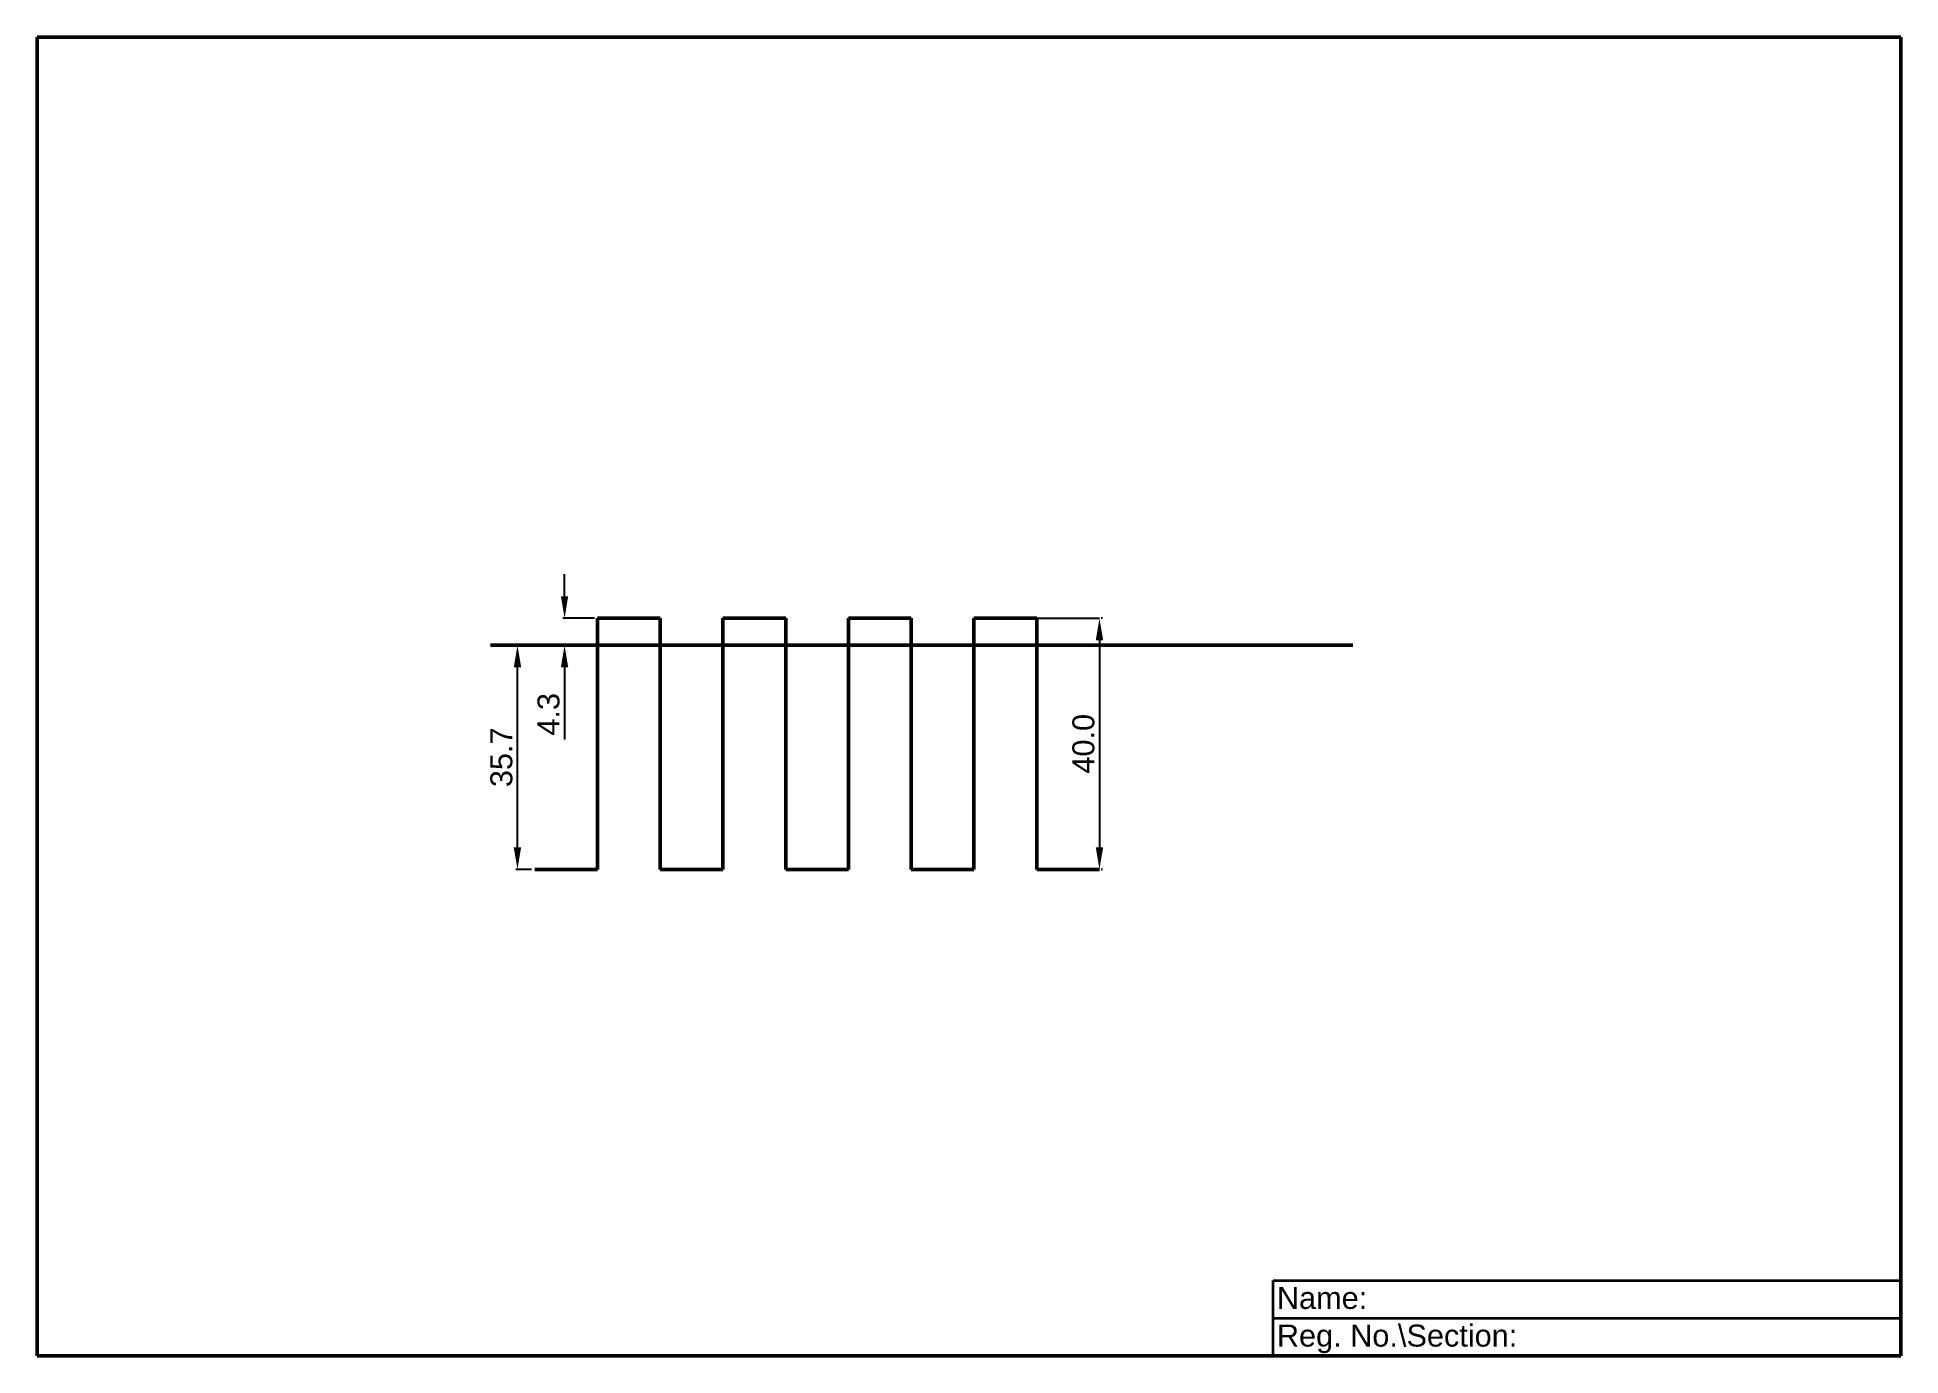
# Model space of a CAD drawing. Header units: millimetres. Extents: x 0 to 297, y 0 to 210.
import ezdxf

# ---------------------------------------------------------------- set-up
doc = ezdxf.new("R2010")
doc.units = ezdxf.units.MM
doc.header["$LTSCALE"] = 0.5
doc.header["$PDMODE"] = 3
doc.header["$PDSIZE"] = 5
for name, color, linetype, lineweight in [('DimensionLine', 1, 'Continuous', 25), ('FVnTV', 3, 'Continuous', 50), ('TrueLengthLines', 5, 'Continuous', 35)]:
    doc.layers.add(name, color=color, linetype=linetype, lineweight=lineweight)
doc.styles.get("Standard").update_dxf_attribs({"font": 'arial.ttf'})
doc.dimstyles.new('ED', dxfattribs={"dimtxt": 3.5, "dimasz": 3.5, "dimexe": 0.25, "dimexo": 0.5, "dimgap": 0.75, "dimtad": 1, "dimdec": 1, "dimzin": 0, "dimdsep": 46, "dimtxsty": 'Standard', "dimcen": 0.09, "dimadec": 0, "dimazin": 0, "dimtfac": 1, "dimtdec": 1, "dimtofl": 0, "dimtmove": 0, "dimatfit": 3, "dimfxl": 1, "dimtolj": 1, "dimtzin": 0, "dimarcsym": 0})

# ---------------------------------------------------------------- blocks, each defined once
blk = doc.blocks.new('*D2')
at = {"layer": 'Defpoints', "color": 0, "transparency": 16777216}
for p in [(89.29, 117.47), (84.04, 113.17), (89.29, 113.17)]:
    blk.add_point(p, dxfattribs=at)
at = {"layer": 'DimensionLine', "color": 0, "lineweight": -2, "transparency": 16777216}
for p, q in [((84.04, 120.97), (84.04, 124.47)), ((88.79, 117.47), (83.79, 117.47)), ((88.79, 113.17), (83.79, 113.17)), ((84.04, 109.67), (84.04, 98.16))]:
    blk.add_line(p, q, dxfattribs=at)
at = {"layer": 'DimensionLine', "color": 0, "transparency": 16777216}
for points in [[(83.46, 120.97), (84.62, 120.97), (84.04, 117.47)], [(83.46, 109.67), (84.62, 109.67), (84.04, 113.17)]]:
    blk.add_solid(points, dxfattribs=at)
at = {"layer": 'DimensionLine', "color": 0, "transparency": 16777216, "insert": (81.5, 102.16), "char_height": 3.5, "attachment_point": 5, "rotation": 90}
blk.add_mtext('\\A1;4.3', dxfattribs=at)
blk = doc.blocks.new('*D5')
at = {"layer": 'Defpoints', "color": 0, "transparency": 16777216}
for p in [(169.29, 117.47), (169.29, 77.47), (169.29, 77.47)]:
    blk.add_point(p, dxfattribs=at)
at = {"layer": 'DimensionLine', "color": 0, "lineweight": -2, "transparency": 16777216}
for p, q in [((169.79, 117.47), (169.54, 117.47)), ((169.29, 113.97), (169.29, 80.97)), ((169.79, 77.47), (169.54, 77.47))]:
    blk.add_line(p, q, dxfattribs=at)
at = {"layer": 'DimensionLine', "color": 0, "transparency": 16777216}
for points in [[(168.71, 113.97), (169.88, 113.97), (169.29, 117.47)], [(168.71, 80.97), (169.88, 80.97), (169.29, 77.47)]]:
    blk.add_solid(points, dxfattribs=at)
at = {"layer": 'DimensionLine', "color": 0, "transparency": 16777216, "insert": (166.75, 97.47), "char_height": 3.5, "attachment_point": 5, "rotation": 90}
blk.add_mtext('\\A1;40.0', dxfattribs=at)
blk = doc.blocks.new('*D6')
at = {"layer": 'Defpoints', "color": 0, "transparency": 16777216}
for p in [(76.53, 113.17), (79.3, 113.17), (79.29, 77.47)]:
    blk.add_point(p, dxfattribs=at)
at = {"layer": 'DimensionLine', "color": 0, "lineweight": -2, "transparency": 16777216}
for p, q in [((78.8, 113.17), (76.28, 113.17)), ((76.53, 80.97), (76.53, 109.67)), ((78.79, 77.47), (76.28, 77.47))]:
    blk.add_line(p, q, dxfattribs=at)
at = {"layer": 'DimensionLine', "color": 0, "transparency": 16777216}
for points in [[(75.95, 109.67), (77.12, 109.67), (76.53, 113.17)], [(75.94, 80.97), (77.11, 80.97), (76.53, 77.47)]]:
    blk.add_solid(points, dxfattribs=at)
at = {"layer": 'DimensionLine', "color": 0, "transparency": 16777216, "insert": (73.99, 95.32), "char_height": 3.5, "attachment_point": 5, "rotation": 89.9869}
blk.add_mtext('\\A1;35.7', dxfattribs=at)

msp = doc.modelspace()

# ---------------------------------------------------------------- linework, layer by layer
at = {"layer": 'DimensionLine', "color": 18, "true_color": 0x000000}
msp.add_line((159.29, 117.47), (169.29, 117.47), dxfattribs=at)
at = {"layer": 'FVnTV'}
for p, q in [((0, 0), (0, 210)), ((0, 210), (297, 210)), ((297, 0), (297, 210)), ((0, 0), (297, 0))]:
    msp.add_line(p, q, dxfattribs=at)
at = {"layer": 'FVnTV', "color": 18, "true_color": 0x000000}
for p, q in [((89.29, 113.17), (89.29, 117.47)), ((89.29, 117.47), (99.29, 117.47)), ((99.29, 117.47), (99.29, 77.47)), ((109.29, 77.47), (109.29, 117.47)), ((109.29, 117.47), (119.29, 117.47)), ((119.29, 117.47), (119.29, 77.47)), ((129.29, 77.47), (129.29, 117.47)), ((129.29, 117.47), (139.29, 117.47)), ((139.29, 117.47), (139.29, 77.47)), ((149.29, 77.47), (149.29, 117.47)), ((149.29, 117.47), (159.29, 117.47)), ((159.29, 117.47), (159.29, 77.47)), ((72.21, 113.17), (209.65, 113.17)), ((89.29, 113.17), (89.29, 77.47)), ((89.29, 77.47), (79.29, 77.47)), ((99.29, 77.47), (109.29, 77.47)), ((119.29, 77.47), (129.29, 77.47)), ((139.29, 77.47), (149.29, 77.47)), ((159.29, 77.47), (169.29, 77.47))]:
    msp.add_line(p, q, dxfattribs=at)
at = {"layer": 'TrueLengthLines'}
for p, q in [((197, 12), (297, 12)), ((197, 6), (197, 12)), ((197, 6), (297, 6)), ((197, 0), (197, 6))]:
    msp.add_line(p, q, dxfattribs=at)

# ---------------------------------------------------------------- texts
for s, p in [('Name:', (197.57, 7.45)), ('Reg. No.\\Section:', (197.57, 1.45))]:
    msp.add_text(s, height=3.5).set_placement(p)

# ---------------------------------------------------------------- dimensions: what is measured, and where the dimension line sits
at = {"layer": 'DimensionLine', "color": 18, "true_color": 0x000000}
for p1, p2, distance, picture, middle in [((89.29, 117.47), (89.29, 113.17), -5.25, '*D2', (81.5, 102.16)), ((169.29, 117.47), (169.29, 77.47), 0, '*D5', (166.75, 97.47)), ((79.29, 77.47), (79.3, 113.17), 2.77, '*D6', (73.99, 95.32))]:
    dim = msp.add_aligned_dim(p1=p1, p2=p2, distance=distance, dimstyle='ED', dxfattribs=at)
    dim.commit()
    dim.dimension.update_dxf_attribs({"geometry": picture, "text_midpoint": middle})

doc.saveas('drawing.dxf')
